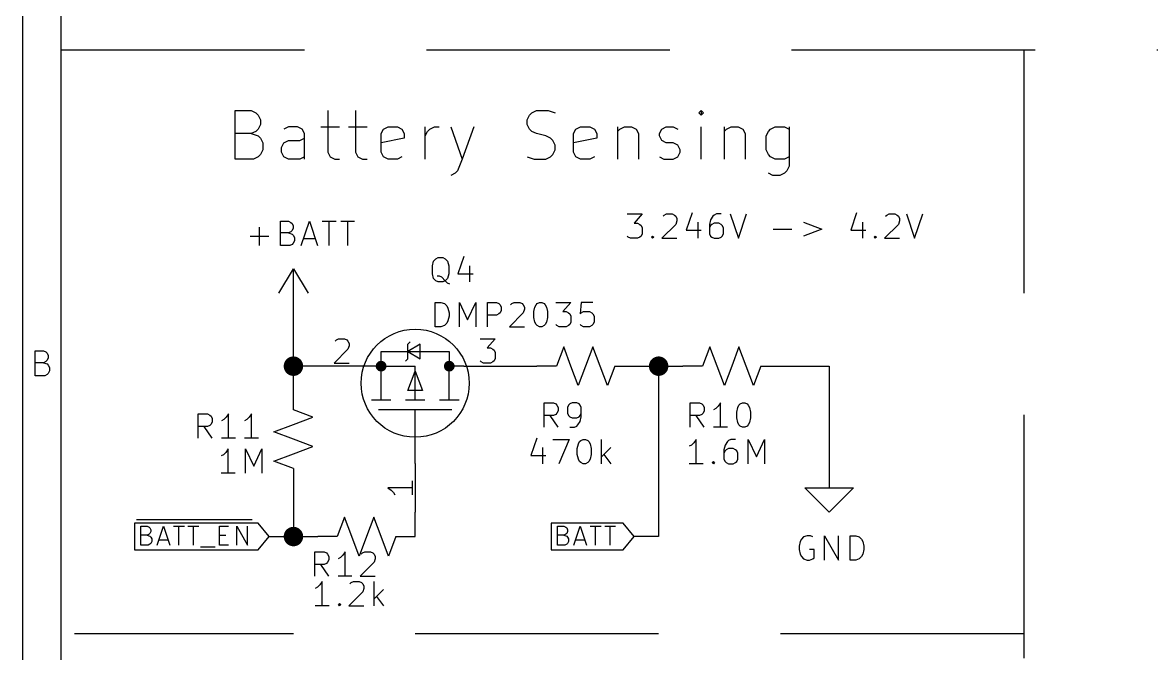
# Model space of a CAD drawing. Extents: x 0.4 to 16.1, y -11.3 to -0.4.
# Drawn here: x 0.394 to 2.712, y -3.94 to -2.644 of the extents above; entities that cross this region are included whole.
import ezdxf

# ---------------------------------------------------------------- set-up
doc = ezdxf.new("R2010")
doc.units = 0
doc.header["$MEASUREMENT"] = 0
doc.linetypes.add('DASHED', pattern=[0.75, 0.5, -0.25])
for name, color, linetype in [('BLUE3', 171, 'CONTINUOUS'), ('CYAN2', 4, 'CONTINUOUS'), ('GREEN2', 3, 'CONTINUOUS'), ('RED2', 1, 'CONTINUOUS')]:
    doc.layers.add(name, color=color, linetype=linetype)

msp = doc.modelspace()

# ---------------------------------------------------------------- linework, layer by layer
at = {"layer": 'BLUE3', "linetype": 'DASHED'}
for p, q in [((0.473, -2.7), (7, -2.7)), ((2.45, -2.7), (2.45, -6)), ((2.45, -3.9), (0.5, -3.9))]:
    msp.add_line(p, q, dxfattribs=at)
at = {"layer": 'BLUE3', "linetype": 'CONTINUOUS'}
for p, q in [((0.830059, -2.92474), (0.830059, -2.82474)), ((0.830059, -2.82474), (0.86339, -2.82474)), ((0.86339, -2.82474), (0.872913, -2.8295)), ((1.02054, -2.82474), (1.02054, -2.91045)), ((1.07768, -2.82474), (1.07768, -2.91045)), ((1.43958, -2.8295), (1.44911, -2.82474)), ((1.44911, -2.82474), (1.47291, -2.82474)), ((1.47291, -2.82474), (1.4872, -2.8295)), ((1.7872, -2.82474), (1.78244, -2.8295)), ((1.79196, -2.8295), (1.7872, -2.82474)), ((1.7872, -2.82474), (1.7872, -2.83426)), ((0.872913, -2.8295), (0.877677, -2.83426)), ((0.877677, -2.83426), (0.882437, -2.84378)), ((0.882437, -2.84378), (0.882437, -2.85331)), ((1.43006, -2.84378), (1.43482, -2.83426)), ((1.43006, -2.85331), (1.43006, -2.84378)), ((1.43482, -2.83426), (1.43958, -2.8295)), ((1.78244, -2.8295), (1.7872, -2.83426)), ((1.7872, -2.83426), (1.79196, -2.8295)), ((0.86339, -2.87235), (0.830059, -2.87235)), ((0.872913, -2.86759), (0.86339, -2.87235)), ((0.86339, -2.87235), (0.877677, -2.87712)), ((0.877677, -2.86283), (0.872913, -2.86759)), ((0.882437, -2.85331), (0.877677, -2.86283)), ((0.939583, -2.85807), (0.930059, -2.86283)), ((0.95863, -2.85807), (0.939583, -2.85807)), ((0.968154, -2.86283), (0.95863, -2.85807)), ((0.972913, -2.87235), (0.968154, -2.86283)), ((0.972913, -2.92474), (0.972913, -2.87235)), ((1.00625, -2.85807), (1.04434, -2.85807)), ((1.06339, -2.85807), (1.10148, -2.85807)), ((1.13006, -2.87235), (1.13482, -2.86283)), ((1.13006, -2.91045), (1.13006, -2.87235)), ((1.13482, -2.86283), (1.14434, -2.85807)), ((1.14434, -2.85807), (1.16339, -2.85807)), ((1.16339, -2.85807), (1.17291, -2.86283)), ((1.17291, -2.86283), (1.17768, -2.87235)), ((1.17768, -2.87235), (1.17768, -2.88188)), ((1.22054, -2.92474), (1.22054, -2.85807)), ((1.22054, -2.87712), (1.2253, -2.86759)), ((1.2253, -2.86759), (1.23006, -2.86283)), ((1.23006, -2.86283), (1.23958, -2.85807)), ((1.23958, -2.85807), (1.24911, -2.85807)), ((1.27291, -2.85807), (1.29672, -2.92474)), ((1.32054, -2.85807), (1.29672, -2.92474)), ((1.43482, -2.86283), (1.43006, -2.85331)), ((1.43958, -2.86759), (1.43482, -2.86283)), ((1.44911, -2.87235), (1.43958, -2.86759)), ((1.46815, -2.87712), (1.44911, -2.87235)), ((1.5253, -2.87235), (1.53006, -2.86283)), ((1.5253, -2.91045), (1.5253, -2.87235)), ((1.53006, -2.86283), (1.53958, -2.85807)), ((1.53958, -2.85807), (1.55863, -2.85807)), ((1.55863, -2.85807), (1.56815, -2.86283)), ((1.56815, -2.86283), (1.57291, -2.87235)), ((1.57291, -2.87235), (1.57291, -2.88188)), ((1.61577, -2.85807), (1.61577, -2.92474)), ((1.61577, -2.86759), (1.62054, -2.86283)), ((1.62054, -2.86283), (1.63006, -2.85807)), ((1.63006, -2.85807), (1.64434, -2.85807)), ((1.64434, -2.85807), (1.65387, -2.86283)), ((1.65387, -2.86283), (1.65863, -2.87235)), ((1.65863, -2.87235), (1.65863, -2.92474)), ((1.70148, -2.87235), (1.70625, -2.86283)), ((1.70148, -2.87712), (1.70148, -2.87235)), ((1.70625, -2.86283), (1.71577, -2.85807)), ((1.71577, -2.85807), (1.73006, -2.85807)), ((1.73006, -2.85807), (1.73958, -2.86283)), ((1.7872, -2.92474), (1.7872, -2.85807)), ((1.83482, -2.85807), (1.83482, -2.92474)), ((1.83482, -2.86759), (1.83958, -2.86283)), ((1.83958, -2.86283), (1.84911, -2.85807)), ((1.84911, -2.85807), (1.86339, -2.85807)), ((1.86339, -2.85807), (1.87291, -2.86283)), ((1.87291, -2.86283), (1.87768, -2.87235)), ((1.87768, -2.87235), (1.87768, -2.92474)), ((1.92054, -2.87712), (1.9253, -2.86759)), ((1.9253, -2.86759), (1.93006, -2.86283)), ((1.93006, -2.86283), (1.93958, -2.85807)), ((1.93958, -2.85807), (1.95863, -2.85807)), ((1.95863, -2.85807), (1.96815, -2.86283)), ((1.96815, -2.85807), (1.96815, -2.93902)), ((0.877677, -2.87712), (0.882437, -2.88188)), ((0.882437, -2.88188), (0.887201, -2.8914)), ((0.887201, -2.8914), (0.887201, -2.90569)), ((0.925295, -2.90093), (0.930059, -2.8914)), ((0.930059, -2.8914), (0.939583, -2.88664)), ((0.939583, -2.88664), (0.96339, -2.88664)), ((0.96339, -2.88664), (0.972913, -2.88188)), ((1.17768, -2.88188), (1.13006, -2.8914)), ((1.47768, -2.88188), (1.46815, -2.87712)), ((1.48244, -2.88664), (1.47768, -2.88188)), ((1.4872, -2.89617), (1.48244, -2.88664)), ((1.4872, -2.90569), (1.4872, -2.89617)), ((1.57291, -2.88188), (1.5253, -2.8914)), ((1.70625, -2.88664), (1.70148, -2.87712)), ((1.71577, -2.8914), (1.70625, -2.88664)), ((1.73006, -2.8914), (1.71577, -2.8914)), ((1.73958, -2.89617), (1.73006, -2.8914)), ((1.74434, -2.90569), (1.73958, -2.89617)), ((1.92054, -2.90569), (1.92054, -2.87712)), ((0.877677, -2.91997), (0.868154, -2.92474)), ((0.882437, -2.91521), (0.877677, -2.91997)), ((0.887201, -2.90569), (0.882437, -2.91521)), ((0.925295, -2.91045), (0.925295, -2.90093)), ((0.930059, -2.91997), (0.925295, -2.91045)), ((0.939583, -2.92474), (0.930059, -2.91997)), ((0.972913, -2.91997), (0.96339, -2.92474)), ((1.02054, -2.91045), (1.0253, -2.91997)), ((1.0253, -2.91997), (1.03482, -2.92474)), ((1.07768, -2.91045), (1.08244, -2.91997)), ((1.08244, -2.91997), (1.09196, -2.92474)), ((1.13482, -2.91997), (1.13006, -2.91045)), ((1.14434, -2.92474), (1.13482, -2.91997)), ((1.17291, -2.91997), (1.16339, -2.92474)), ((1.43006, -2.91997), (1.44434, -2.92474)), ((1.46815, -2.92474), (1.47768, -2.91997)), ((1.47768, -2.91997), (1.48244, -2.91521)), ((1.48244, -2.91521), (1.4872, -2.90569)), ((1.53006, -2.91997), (1.5253, -2.91045)), ((1.53958, -2.92474), (1.53006, -2.91997)), ((1.56815, -2.91997), (1.55863, -2.92474)), ((1.70148, -2.91997), (1.71101, -2.92474)), ((1.73006, -2.92474), (1.73958, -2.91997)), ((1.73958, -2.91997), (1.74434, -2.91045)), ((1.74434, -2.91045), (1.74434, -2.90569)), ((1.9253, -2.91521), (1.92054, -2.90569)), ((1.93006, -2.91997), (1.9253, -2.91521)), ((1.93958, -2.92474), (1.93006, -2.91997)), ((1.96815, -2.91997), (1.95863, -2.92474)), ((0.868154, -2.92474), (0.830059, -2.92474)), ((0.96339, -2.92474), (0.939583, -2.92474)), ((1.03482, -2.92474), (1.04434, -2.92474)), ((1.09196, -2.92474), (1.10148, -2.92474)), ((1.16339, -2.92474), (1.14434, -2.92474)), ((1.29672, -2.92474), (1.2872, -2.94855)), ((1.44434, -2.92474), (1.46815, -2.92474)), ((1.55863, -2.92474), (1.53958, -2.92474)), ((1.71101, -2.92474), (1.73006, -2.92474)), ((1.95863, -2.92474), (1.93958, -2.92474)), ((1.96815, -2.93902), (1.96339, -2.94855)), ((1.28244, -2.95331), (1.27291, -2.95807)), ((1.2872, -2.94855), (1.28244, -2.95331)), ((1.93482, -2.95807), (1.9253, -2.95331)), ((1.94911, -2.95807), (1.93482, -2.95807)), ((1.95863, -2.95331), (1.94911, -2.95807)), ((1.96339, -2.94855), (1.95863, -2.95331)), ((1.7686, -3.03498), (1.7567, -3.0707)), ((2.1067, -3.03498), (2.09479, -3.0707)), ((1.63527, -3.03737), (1.66622, -3.03737)), ((1.66622, -3.03737), (1.64955, -3.05641)), ((1.64955, -3.05641), (1.6567, -3.05641)), ((1.6567, -3.05641), (1.66146, -3.0588)), ((1.66146, -3.0588), (1.66384, -3.06117)), ((1.73527, -3.0588), (1.7067, -3.08737)), ((1.70907, -3.04213), (1.71146, -3.03975)), ((1.71146, -3.03975), (1.71622, -3.03737)), ((1.71622, -3.03737), (1.72813, -3.03737)), ((1.72813, -3.03737), (1.73289, -3.03975)), ((1.73289, -3.03975), (1.73527, -3.04213)), ((1.73527, -3.04213), (1.73765, -3.04689)), ((1.73765, -3.05165), (1.73527, -3.0588)), ((1.73765, -3.04689), (1.73765, -3.05165)), ((1.7805, -3.05403), (1.7805, -3.08737)), ((1.8067, -3.04927), (1.80431, -3.0588)), ((1.80431, -3.0588), (1.80431, -3.07784)), ((1.81146, -3.04213), (1.8067, -3.04927)), ((1.80907, -3.0588), (1.8067, -3.06117)), ((1.81384, -3.05641), (1.80907, -3.0588)), ((1.81384, -3.03975), (1.81146, -3.04213)), ((1.8186, -3.03737), (1.81384, -3.03975)), ((1.82336, -3.05641), (1.81384, -3.05641)), ((1.82813, -3.03737), (1.8186, -3.03737)), ((1.82813, -3.0588), (1.82336, -3.05641)), ((1.8305, -3.06117), (1.82813, -3.0588)), ((1.84717, -3.03737), (1.86384, -3.08737)), ((1.86384, -3.08737), (1.8805, -3.03737)), ((1.99717, -3.05403), (2.03527, -3.06832)), ((2.1186, -3.05403), (2.1186, -3.08737)), ((2.19241, -3.0588), (2.16384, -3.08737)), ((2.16622, -3.04213), (2.1686, -3.03975)), ((2.1686, -3.03975), (2.17336, -3.03737)), ((2.17336, -3.03737), (2.18527, -3.03737)), ((2.18527, -3.03737), (2.19003, -3.03975)), ((2.19003, -3.03975), (2.19241, -3.04213)), ((2.19241, -3.04213), (2.19479, -3.04689)), ((2.19479, -3.05165), (2.19241, -3.0588)), ((2.19479, -3.04689), (2.19479, -3.05165)), ((2.20907, -3.03737), (2.22574, -3.08737)), ((2.22574, -3.08737), (2.24241, -3.03737)), ((1.63765, -3.08498), (1.63527, -3.0826)), ((1.66384, -3.0826), (1.66146, -3.08498)), ((1.66384, -3.06117), (1.66622, -3.06594)), ((1.66622, -3.07784), (1.66384, -3.0826)), ((1.66622, -3.06594), (1.66622, -3.07784)), ((1.68527, -3.08498), (1.68765, -3.0826)), ((1.68765, -3.0826), (1.69003, -3.08498)), ((1.68765, -3.0826), (1.68765, -3.08737)), ((1.7567, -3.0707), (1.78765, -3.0707)), ((1.8067, -3.06117), (1.80431, -3.06594)), ((1.80431, -3.07784), (1.8067, -3.0826)), ((1.8067, -3.0826), (1.80907, -3.08498)), ((1.82813, -3.08498), (1.8305, -3.0826)), ((1.83289, -3.06594), (1.8305, -3.06117)), ((1.8305, -3.0826), (1.83289, -3.07784)), ((1.83289, -3.07784), (1.83289, -3.06594)), ((1.93527, -3.06832), (1.97336, -3.06832)), ((2.03527, -3.06832), (1.99717, -3.0826)), ((2.09479, -3.0707), (2.12574, -3.0707)), ((2.14241, -3.08498), (2.14479, -3.0826)), ((2.14479, -3.0826), (2.14717, -3.08498)), ((2.14479, -3.0826), (2.14479, -3.08737)), ((1.64241, -3.08737), (1.63765, -3.08498)), ((1.6567, -3.08737), (1.64241, -3.08737)), ((1.66146, -3.08498), (1.6567, -3.08737)), ((1.68765, -3.08737), (1.68527, -3.08498)), ((1.69003, -3.08498), (1.68765, -3.08737)), ((1.7067, -3.08737), (1.73765, -3.08737)), ((1.80907, -3.08498), (1.81384, -3.08737)), ((1.81384, -3.08737), (1.82336, -3.08737)), ((1.82336, -3.08737), (1.82813, -3.08498)), ((2.14479, -3.08737), (2.14241, -3.08498)), ((2.14717, -3.08498), (2.14479, -3.08737)), ((2.16384, -3.08737), (2.19479, -3.08737))]:
    msp.add_line(p, q, dxfattribs=at)
at = {"layer": 'CYAN2', "linetype": 'CONTINUOUS'}
for p, q in [((0.923331, -3.1023), (0.923331, -3.0523)), ((0.923331, -3.0523), (0.94, -3.0523)), ((0.94, -3.0523), (0.94476, -3.05469)), ((0.94476, -3.05469), (0.947142, -3.05706)), ((0.947142, -3.05706), (0.949524, -3.06183)), ((0.966189, -3.1023), (0.982854, -3.0523)), ((0.982854, -3.0523), (0.999524, -3.1023)), ((1.00905, -3.0523), (1.03762, -3.0523)), ((1.02333, -3.1023), (1.02333, -3.0523)), ((1.04714, -3.0523), (1.07571, -3.0523)), ((1.06143, -3.1023), (1.06143, -3.0523)), ((0.861425, -3.08326), (0.899524, -3.08326)), ((0.880472, -3.1023), (0.880472, -3.06421)), ((0.94, -3.07611), (0.923331, -3.07611)), ((0.94476, -3.07373), (0.94, -3.07611)), ((0.94, -3.07611), (0.947142, -3.07849)), ((0.947142, -3.07135), (0.94476, -3.07373)), ((0.949524, -3.06659), (0.947142, -3.07135)), ((0.947142, -3.07849), (0.949524, -3.08087)), ((0.949524, -3.06183), (0.949524, -3.06659)), ((0.949524, -3.08087), (0.951902, -3.08563)), ((0.942378, -3.1023), (0.923331, -3.1023)), ((0.947142, -3.09992), (0.942378, -3.1023)), ((0.949524, -3.09754), (0.947142, -3.09992)), ((0.951902, -3.09278), (0.949524, -3.09754)), ((0.951902, -3.08563), (0.951902, -3.09278)), ((0.970949, -3.08802), (0.99476, -3.08802)), ((1.2379, -3.13407), (1.24267, -3.12931)), ((1.24267, -3.12931), (1.24743, -3.12693)), ((1.24743, -3.12693), (1.25695, -3.12693)), ((1.25695, -3.12693), (1.26171, -3.12931)), ((1.26171, -3.12931), (1.26647, -3.13407)), ((1.29981, -3.12455), (1.2879, -3.16026)), ((1.23552, -3.14359), (1.2379, -3.13407)), ((1.23552, -3.16026), (1.23552, -3.14359)), ((1.26647, -3.13407), (1.26885, -3.14359)), ((1.26885, -3.14359), (1.26885, -3.16026)), ((1.31171, -3.14359), (1.31171, -3.17693)), ((1.2379, -3.16978), (1.23552, -3.16026)), ((1.24267, -3.17455), (1.2379, -3.16978)), ((1.24743, -3.17693), (1.24267, -3.17455)), ((1.24981, -3.16502), (1.24505, -3.16502)), ((1.25457, -3.16741), (1.24981, -3.16502)), ((1.26171, -3.17455), (1.25457, -3.16741)), ((1.26171, -3.17455), (1.25695, -3.17693)), ((1.26647, -3.16978), (1.26171, -3.17455)), ((1.26647, -3.17931), (1.26171, -3.17455)), ((1.26885, -3.16026), (1.26647, -3.16978)), ((1.2879, -3.16026), (1.31885, -3.16026)), ((1.25695, -3.17693), (1.24743, -3.17693)), ((1.27124, -3.18169), (1.26647, -3.17931)), ((1.24109, -3.26893), (1.24109, -3.21893)), ((1.24109, -3.21893), (1.253, -3.21893)), ((1.253, -3.21893), (1.26014, -3.22131)), ((1.26014, -3.22131), (1.2649, -3.22607)), ((1.29109, -3.26893), (1.29109, -3.21893)), ((1.29109, -3.21893), (1.30776, -3.25464)), ((1.30776, -3.25464), (1.32443, -3.21893)), ((1.32443, -3.21893), (1.32443, -3.26893)), ((1.34824, -3.26893), (1.34824, -3.21893)), ((1.34824, -3.21893), (1.36728, -3.21893)), ((1.36728, -3.21893), (1.37205, -3.22131)), ((1.37205, -3.22131), (1.37443, -3.22369)), ((1.39585, -3.22369), (1.39824, -3.22131)), ((1.39824, -3.22131), (1.403, -3.21893)), ((1.403, -3.21893), (1.4149, -3.21893)), ((1.4149, -3.21893), (1.41967, -3.22131)), ((1.41967, -3.22131), (1.42205, -3.22369)), ((1.44824, -3.22369), (1.45062, -3.22131)), ((1.45062, -3.22131), (1.45538, -3.21893)), ((1.45538, -3.21893), (1.46014, -3.21893)), ((1.46014, -3.21893), (1.4649, -3.22131)), ((1.4649, -3.22131), (1.46728, -3.22369)), ((1.48871, -3.21893), (1.51967, -3.21893)), ((1.51967, -3.21893), (1.503, -3.23798)), ((1.54109, -3.21893), (1.53871, -3.24274)), ((1.5649, -3.21893), (1.54109, -3.21893)), ((1.2649, -3.22607), (1.26728, -3.23083)), ((1.26728, -3.23083), (1.26967, -3.24036)), ((1.26967, -3.24036), (1.26967, -3.2475)), ((1.36728, -3.24512), (1.34824, -3.24512)), ((1.37205, -3.24274), (1.36728, -3.24512)), ((1.37443, -3.24036), (1.37205, -3.24274)), ((1.37443, -3.22369), (1.37681, -3.22845)), ((1.37681, -3.23559), (1.37443, -3.24036)), ((1.37681, -3.22845), (1.37681, -3.23559)), ((1.42205, -3.24036), (1.39347, -3.26893)), ((1.42205, -3.22369), (1.42443, -3.22845)), ((1.42443, -3.23321), (1.42205, -3.24036)), ((1.42443, -3.22845), (1.42443, -3.23321)), ((1.44347, -3.23798), (1.44585, -3.22845)), ((1.44347, -3.24988), (1.44347, -3.23798)), ((1.44585, -3.22845), (1.44824, -3.22369)), ((1.46728, -3.22369), (1.46967, -3.22845)), ((1.46967, -3.22845), (1.47205, -3.23798)), ((1.47205, -3.23798), (1.47205, -3.24988)), ((1.503, -3.23798), (1.51014, -3.23798)), ((1.51014, -3.23798), (1.5149, -3.24036)), ((1.5149, -3.24036), (1.51728, -3.24274)), ((1.51728, -3.24274), (1.51967, -3.2475)), ((1.53871, -3.24274), (1.54109, -3.24036)), ((1.54109, -3.24036), (1.54585, -3.23798)), ((1.54585, -3.23798), (1.55776, -3.23798)), ((1.55776, -3.23798), (1.56252, -3.24036)), ((1.56252, -3.24036), (1.5649, -3.24274)), ((1.5649, -3.24274), (1.56728, -3.2475)), ((1.26014, -3.26655), (1.253, -3.26893)), ((1.2649, -3.26178), (1.26014, -3.26655)), ((1.26728, -3.25702), (1.2649, -3.26178)), ((1.26967, -3.2475), (1.26728, -3.25702)), ((1.44585, -3.25941), (1.44347, -3.24988)), ((1.44824, -3.26417), (1.44585, -3.25941)), ((1.45062, -3.26655), (1.44824, -3.26417)), ((1.45538, -3.26893), (1.45062, -3.26655)), ((1.4649, -3.26655), (1.46014, -3.26893)), ((1.46728, -3.26417), (1.4649, -3.26655)), ((1.46967, -3.25941), (1.46728, -3.26417)), ((1.47205, -3.24988), (1.46967, -3.25941)), ((1.49109, -3.26655), (1.48871, -3.26417)), ((1.49585, -3.26893), (1.49109, -3.26655)), ((1.5149, -3.26655), (1.51014, -3.26893)), ((1.51728, -3.26417), (1.5149, -3.26655)), ((1.51967, -3.25941), (1.51728, -3.26417)), ((1.51967, -3.2475), (1.51967, -3.25941)), ((1.54109, -3.26655), (1.53871, -3.26417)), ((1.54585, -3.26893), (1.54109, -3.26655)), ((1.56252, -3.26655), (1.55776, -3.26893)), ((1.5649, -3.26417), (1.56252, -3.26655)), ((1.56728, -3.25941), (1.5649, -3.26417)), ((1.56728, -3.2475), (1.56728, -3.25941)), ((1.253, -3.26893), (1.24109, -3.26893)), ((1.39347, -3.26893), (1.42443, -3.26893)), ((1.46014, -3.26893), (1.45538, -3.26893)), ((1.51014, -3.26893), (1.49585, -3.26893)), ((1.55776, -3.26893), (1.54585, -3.26893)), ((1.46503, -3.4753), (1.46503, -3.4253)), ((1.46503, -3.4253), (1.48407, -3.4253)), ((1.48407, -3.4253), (1.48883, -3.42769)), ((1.48883, -3.42769), (1.49122, -3.43006)), ((1.49122, -3.43006), (1.4936, -3.43483)), ((1.51503, -3.43006), (1.51265, -3.43483)), ((1.51741, -3.42769), (1.51503, -3.43006)), ((1.52217, -3.4253), (1.51741, -3.42769)), ((1.53169, -3.4253), (1.52217, -3.4253)), ((1.53646, -3.42769), (1.53169, -3.4253)), ((1.53883, -3.43006), (1.53646, -3.42769)), ((1.54122, -3.43483), (1.53883, -3.43006)), ((1.76503, -3.4753), (1.76503, -3.4253)), ((1.76503, -3.4253), (1.78407, -3.4253)), ((1.78407, -3.4253), (1.78884, -3.42769)), ((1.78884, -3.42769), (1.79122, -3.43006)), ((1.79122, -3.43006), (1.7936, -3.43483)), ((1.82693, -3.4253), (1.82217, -3.43244)), ((1.82693, -3.4753), (1.82693, -3.4253)), ((1.86265, -3.43483), (1.86503, -3.43006)), ((1.86503, -3.43006), (1.86741, -3.42769)), ((1.86741, -3.42769), (1.87217, -3.4253)), ((1.87217, -3.4253), (1.87693, -3.4253)), ((1.87693, -3.4253), (1.88169, -3.42769)), ((1.88169, -3.42769), (1.88407, -3.43006)), ((1.88407, -3.43006), (1.88646, -3.43483)), ((0.754539, -3.49793), (0.754539, -3.44793)), ((0.754539, -3.44793), (0.773587, -3.44793)), ((0.773587, -3.44793), (0.77835, -3.45031)), ((0.77835, -3.45031), (0.780728, -3.45269)), ((0.780728, -3.45269), (0.78311, -3.45745)), ((0.816445, -3.44793), (0.811681, -3.45507)), ((0.816445, -3.49793), (0.816445, -3.44793)), ((0.864063, -3.44793), (0.859303, -3.45507)), ((0.864063, -3.49793), (0.864063, -3.44793)), ((1.48407, -3.45149), (1.46503, -3.45149)), ((1.4936, -3.4753), (1.47693, -3.45149)), ((1.48883, -3.44911), (1.48407, -3.45149)), ((1.49122, -3.44673), (1.48883, -3.44911)), ((1.4936, -3.44197), (1.49122, -3.44673)), ((1.4936, -3.43483), (1.4936, -3.44197)), ((1.51265, -3.43483), (1.51265, -3.44673)), ((1.51265, -3.44673), (1.51503, -3.45149)), ((1.51503, -3.45149), (1.51741, -3.45387)), ((1.51741, -3.45387), (1.52217, -3.45626)), ((1.53169, -3.45626), (1.53646, -3.45387)), ((1.53646, -3.45387), (1.53883, -3.45149)), ((1.53883, -3.45149), (1.54122, -3.44673)), ((1.53883, -3.4634), (1.54122, -3.45387)), ((1.54122, -3.45387), (1.54122, -3.43483)), ((1.78407, -3.45149), (1.76503, -3.45149)), ((1.7936, -3.4753), (1.77693, -3.45149)), ((1.78884, -3.44911), (1.78407, -3.45149)), ((1.79122, -3.44673), (1.78884, -3.44911)), ((1.7936, -3.44197), (1.79122, -3.44673)), ((1.7936, -3.43483), (1.7936, -3.44197)), ((1.81741, -3.43721), (1.81265, -3.43959)), ((1.82217, -3.43244), (1.81741, -3.43721)), ((1.86027, -3.44435), (1.86265, -3.43483)), ((1.86027, -3.45626), (1.86027, -3.44435)), ((1.88646, -3.43483), (1.88884, -3.44435)), ((1.88884, -3.44435), (1.88884, -3.45626)), ((0.773587, -3.47412), (0.754539, -3.47412)), ((0.78311, -3.49793), (0.766445, -3.47412)), ((0.77835, -3.47174), (0.773587, -3.47412)), ((0.780728, -3.46936), (0.77835, -3.47174)), ((0.78311, -3.46459), (0.780728, -3.46936)), ((0.78311, -3.45745), (0.78311, -3.46459)), ((0.806921, -3.45983), (0.802157, -3.46221)), ((0.811681, -3.45507), (0.806921, -3.45983)), ((0.854539, -3.45983), (0.84978, -3.46221)), ((0.859303, -3.45507), (0.854539, -3.45983)), ((1.51741, -3.4753), (1.52693, -3.4753)), ((1.52217, -3.45626), (1.53169, -3.45626)), ((1.52693, -3.4753), (1.53169, -3.47292)), ((1.53169, -3.47292), (1.53407, -3.47054)), ((1.53407, -3.47054), (1.53883, -3.4634)), ((1.84122, -3.4753), (1.81265, -3.4753)), ((1.86265, -3.46578), (1.86027, -3.45626)), ((1.86503, -3.47054), (1.86265, -3.46578)), ((1.86741, -3.47292), (1.86503, -3.47054)), ((1.87217, -3.4753), (1.86741, -3.47292)), ((1.87693, -3.4753), (1.87217, -3.4753)), ((1.88169, -3.47292), (1.87693, -3.4753)), ((1.88407, -3.47054), (1.88169, -3.47292)), ((1.88646, -3.46578), (1.88407, -3.47054)), ((1.88884, -3.45626), (1.88646, -3.46578)), ((0.830728, -3.49793), (0.802157, -3.49793)), ((0.87835, -3.49793), (0.84978, -3.49793)), ((1.44955, -3.49792), (1.43765, -3.53363)), ((1.48289, -3.5003), (1.51622, -3.5003)), ((1.51622, -3.5003), (1.49479, -3.5503)), ((1.54003, -3.50269), (1.54479, -3.5003)), ((1.54479, -3.5003), (1.54955, -3.5003)), ((1.54955, -3.5003), (1.55431, -3.50269)), ((1.58289, -3.5503), (1.58289, -3.5003)), ((1.77693, -3.5003), (1.77217, -3.50744)), ((1.77693, -3.5503), (1.77693, -3.5003)), ((1.84836, -3.5003), (1.8436, -3.50269)), ((1.85789, -3.5003), (1.84836, -3.5003)), ((1.88407, -3.5503), (1.88407, -3.5003)), ((1.88407, -3.5003), (1.90074, -3.53602)), ((1.90074, -3.53602), (1.91741, -3.5003)), ((1.91741, -3.5003), (1.91741, -3.5503)), ((0.815917, -3.51993), (0.811157, -3.52707)), ((0.815917, -3.56993), (0.815917, -3.51993)), ((0.851634, -3.56993), (0.851634, -3.51993)), ((0.851634, -3.51993), (0.868299, -3.55564)), ((0.868299, -3.55564), (0.884965, -3.51993)), ((0.884965, -3.51993), (0.884965, -3.56993)), ((1.46146, -3.51697), (1.46146, -3.5503)), ((1.53289, -3.51935), (1.53526, -3.50983)), ((1.53289, -3.53126), (1.53289, -3.51935)), ((1.53526, -3.50983), (1.53765, -3.50506)), ((1.53765, -3.50506), (1.54003, -3.50269)), ((1.55431, -3.50269), (1.55669, -3.50506)), ((1.55669, -3.50506), (1.55907, -3.50983)), ((1.55907, -3.50983), (1.56146, -3.51935)), ((1.56146, -3.51935), (1.56146, -3.53126)), ((1.60193, -3.51697), (1.58289, -3.53602)), ((1.76741, -3.51221), (1.76265, -3.51459)), ((1.77217, -3.50744), (1.76741, -3.51221)), ((1.83646, -3.51221), (1.83407, -3.52173)), ((1.83407, -3.52173), (1.83407, -3.54078)), ((1.84122, -3.50506), (1.83646, -3.51221)), ((1.83884, -3.52173), (1.83646, -3.52411)), ((1.8436, -3.51935), (1.83884, -3.52173)), ((1.8436, -3.50269), (1.84122, -3.50506)), ((1.85312, -3.51935), (1.8436, -3.51935)), ((1.85789, -3.52173), (1.85312, -3.51935)), ((1.86027, -3.52411), (1.85789, -3.52173)), ((0.806394, -3.53183), (0.801634, -3.53421)), ((0.811157, -3.52707), (0.806394, -3.53183)), ((1.43765, -3.53363), (1.4686, -3.53363)), ((1.53526, -3.54078), (1.53289, -3.53126)), ((1.53765, -3.54554), (1.53526, -3.54078)), ((1.54003, -3.54792), (1.53765, -3.54554)), ((1.55669, -3.54554), (1.55431, -3.54792)), ((1.55907, -3.54078), (1.55669, -3.54554)), ((1.56146, -3.53126), (1.55907, -3.54078)), ((1.58765, -3.53126), (1.60193, -3.5503)), ((1.81027, -3.54792), (1.81265, -3.54554)), ((1.81265, -3.54554), (1.81503, -3.54792)), ((1.81265, -3.54554), (1.81265, -3.5503)), ((1.83646, -3.52411), (1.83407, -3.52887)), ((1.83407, -3.54078), (1.83646, -3.54554)), ((1.83646, -3.54554), (1.83884, -3.54792)), ((1.85789, -3.54792), (1.86027, -3.54554)), ((1.86265, -3.52887), (1.86027, -3.52411)), ((1.86027, -3.54554), (1.86265, -3.54078)), ((1.86265, -3.54078), (1.86265, -3.52887)), ((0.830205, -3.56993), (0.801634, -3.56993)), ((1.54479, -3.5503), (1.54003, -3.54792)), ((1.54955, -3.5503), (1.54479, -3.5503)), ((1.55431, -3.54792), (1.54955, -3.5503)), ((1.79122, -3.5503), (1.76265, -3.5503)), ((1.81265, -3.5503), (1.81027, -3.54792)), ((1.81503, -3.54792), (1.81265, -3.5503)), ((1.83884, -3.54792), (1.8436, -3.5503)), ((1.8436, -3.5503), (1.85312, -3.5503)), ((1.85312, -3.5503), (1.85789, -3.54792)), ((1.99309, -3.70544), (1.99071, -3.71021)), ((1.99785, -3.70069), (1.99309, -3.70544)), ((2.005, -3.6983), (1.99785, -3.70069)), ((2.01214, -3.6983), (2.005, -3.6983)), ((2.0169, -3.70069), (2.01214, -3.6983)), ((2.04071, -3.7483), (2.04071, -3.6983)), ((2.04071, -3.6983), (2.06928, -3.7483)), ((2.06928, -3.7483), (2.06928, -3.6983)), ((2.09309, -3.7483), (2.09309, -3.6983)), ((2.09309, -3.6983), (2.105, -3.6983)), ((2.105, -3.6983), (2.11214, -3.70069)), ((2.11214, -3.70069), (2.1169, -3.70544)), ((2.1169, -3.70544), (2.11928, -3.71021)), ((0.994028, -3.7813), (0.994028, -3.7313)), ((0.994028, -3.7313), (1.01307, -3.7313)), ((1.01307, -3.7313), (1.01784, -3.73369)), ((1.05593, -3.7313), (1.05117, -3.73844)), ((1.05593, -3.7813), (1.05593, -3.7313)), ((1.09165, -3.73369), (1.09641, -3.7313)), ((1.09641, -3.7313), (1.10831, -3.7313)), ((1.10831, -3.7313), (1.11307, -3.73369)), ((1.99071, -3.71021), (1.98833, -3.71973)), ((1.98833, -3.71973), (1.98833, -3.72687)), ((1.98833, -3.72687), (1.99071, -3.7364)), ((2.01928, -3.72687), (2.00976, -3.72687)), ((2.01928, -3.74354), (2.01928, -3.72687)), ((2.11928, -3.71021), (2.12167, -3.71973)), ((2.12167, -3.72687), (2.11928, -3.7364)), ((2.12167, -3.71973), (2.12167, -3.72687)), ((1.01784, -3.75511), (1.01307, -3.75749)), ((1.01784, -3.73369), (1.02022, -3.73606)), ((1.02022, -3.75273), (1.01784, -3.75511)), ((1.02022, -3.73606), (1.0226, -3.74083)), ((1.0226, -3.74797), (1.02022, -3.75273)), ((1.0226, -3.74083), (1.0226, -3.74797)), ((1.04641, -3.74321), (1.04165, -3.74559)), ((1.05117, -3.73844), (1.04641, -3.74321)), ((1.11546, -3.75273), (1.08689, -3.7813)), ((1.08927, -3.73606), (1.09165, -3.73369)), ((1.11307, -3.73369), (1.11546, -3.73606)), ((1.11546, -3.73606), (1.11784, -3.74083)), ((1.11784, -3.74559), (1.11546, -3.75273)), ((1.11784, -3.74083), (1.11784, -3.74559)), ((1.99071, -3.7364), (1.99309, -3.74116)), ((1.99309, -3.74116), (1.99785, -3.74592)), ((1.99785, -3.74592), (2.005, -3.7483)), ((2.005, -3.7483), (2.00976, -3.7483)), ((2.00976, -3.7483), (2.0169, -3.74592)), ((2.0169, -3.74592), (2.01928, -3.74354)), ((2.105, -3.7483), (2.09309, -3.7483)), ((2.11214, -3.74592), (2.105, -3.7483)), ((2.1169, -3.74116), (2.11214, -3.74592)), ((2.11928, -3.7364), (2.1169, -3.74116)), ((1.01307, -3.75749), (0.994028, -3.75749)), ((1.0226, -3.7813), (1.00593, -3.75749)), ((1.00417, -3.79944), (0.999409, -3.80421)), ((1.00893, -3.7923), (1.00417, -3.79944)), ((1.00893, -3.8423), (1.00893, -3.7923)), ((1.07022, -3.7813), (1.04165, -3.7813)), ((1.06607, -3.79706), (1.06846, -3.79469)), ((1.06846, -3.79469), (1.07322, -3.7923)), ((1.07322, -3.7923), (1.08512, -3.7923)), ((1.08512, -3.7923), (1.08989, -3.79469)), ((1.08689, -3.7813), (1.11784, -3.7813)), ((1.08989, -3.79469), (1.09226, -3.79706)), ((1.09226, -3.79706), (1.09465, -3.80183)), ((1.09465, -3.80183), (1.09465, -3.80659)), ((1.11607, -3.8423), (1.11607, -3.7923)), ((0.999409, -3.80421), (0.994646, -3.80659)), ((1.09226, -3.81373), (1.06369, -3.8423)), ((1.09465, -3.80659), (1.09226, -3.81373)), ((1.13512, -3.80897), (1.11607, -3.82802)), ((1.12083, -3.82326), (1.13512, -3.8423)), ((1.02322, -3.8423), (0.994646, -3.8423)), ((1.04226, -3.83992), (1.04465, -3.83754)), ((1.04465, -3.8423), (1.04226, -3.83992)), ((1.04465, -3.83754), (1.04703, -3.83992)), ((1.04465, -3.83754), (1.04465, -3.8423)), ((1.04703, -3.83992), (1.04465, -3.8423)), ((1.06369, -3.8423), (1.09465, -3.8423))]:
    msp.add_line(p, q, dxfattribs=at)
at = {"layer": 'GREEN2', "linetype": 'CONTINUOUS'}
for p, q in [((0.95, -3.35), (0.95, -3.25)), ((1, -3.35), (0.95, -3.35)), ((0.95, -3.4), (0.95, -3.35)), ((1.4, -3.35), (1.45, -3.35)), ((1.65, -3.35), (1.7, -3.35)), ((1.7, -3.35), (1.7, -3.7)), ((1.7, -3.35), (1.75, -3.35)), ((1.95, -3.35), (2.05, -3.35)), ((2.05, -3.35), (2.05, -3.55)), ((0.95, -3.6), (0.95, -3.7)), ((1.2, -3.7), (1.2, -3.65)), ((0.9, -3.7), (0.95, -3.7)), ((0.95, -3.7), (1, -3.7)), ((1.7, -3.7), (1.65, -3.7))]:
    msp.add_line(p, q, dxfattribs=at)
at = {"layer": 'GREEN2', "const_width": 0.02}
for points in [[(0.94, -3.35, 1), (0.96, -3.35, 1)], [(1.69, -3.35, 1), (1.71, -3.35, 1)], [(0.94, -3.7, 1), (0.96, -3.7, 1)]]:
    msp.add_lwpolyline(points, format="xyb", close=True, dxfattribs=at)
at = {"layer": 'RED2', "linetype": 'CONTINUOUS'}
for p, q in [((0.393701, -0.393701), (0.393701, -11.2993)), ((0.472441, -0.472441), (0.472441, -11.2206)), ((0.92, -3.2), (0.95, -3.15)), ((0.95, -3.25), (0.95, -3.15)), ((0.95, -3.15), (0.98, -3.2)), ((1.0619, -3.31504), (1.03333, -3.34361)), ((1.03571, -3.29837), (1.03809, -3.296)), ((1.03809, -3.296), (1.04285, -3.29361)), ((1.04285, -3.29361), (1.05476, -3.29361)), ((1.05476, -3.29361), (1.05952, -3.296)), ((1.05952, -3.296), (1.0619, -3.29837)), ((1.0619, -3.29837), (1.06428, -3.30314)), ((1.06428, -3.3079), (1.0619, -3.31504)), ((1.06428, -3.30314), (1.06428, -3.3079)), ((1.185, -3.305), (1.19, -3.3)), ((1.185, -3.335), (1.185, -3.305)), ((1.21, -3.305), (1.185, -3.32)), ((1.21, -3.335), (1.21, -3.305)), ((1.33333, -3.29361), (1.36428, -3.29361)), ((1.36428, -3.29361), (1.34762, -3.31266)), ((1.34762, -3.31266), (1.35476, -3.31266)), ((1.35476, -3.31266), (1.35952, -3.31504)), ((1.35952, -3.31504), (1.3619, -3.31742)), ((1.505, -3.31), (1.49, -3.35)), ((1.52, -3.35), (1.505, -3.31)), ((1.565, -3.31), (1.55, -3.35)), ((1.58, -3.35), (1.565, -3.31)), ((1.805, -3.31), (1.79, -3.35)), ((1.82, -3.35), (1.805, -3.31)), ((1.865, -3.31), (1.85, -3.35)), ((1.88, -3.35), (1.865, -3.31)), ((0.419665, -3.36961), (0.419665, -3.31843)), ((0.419665, -3.31843), (0.436724, -3.31843)), ((0.436724, -3.31843), (0.441598, -3.32087)), ((0.441598, -3.32087), (0.444035, -3.3233)), ((0.444035, -3.33793), (0.441598, -3.34036)), ((0.444035, -3.3233), (0.446472, -3.32818)), ((0.446472, -3.33305), (0.444035, -3.33793)), ((0.446472, -3.32818), (0.446472, -3.33305)), ((1.13, -3.35), (1.13, -3.32)), ((1.13, -3.32), (1.27, -3.32)), ((1.18, -3.34), (1.185, -3.335)), ((1.185, -3.32), (1.21, -3.335)), ((1.27, -3.32), (1.27, -3.35)), ((1.3619, -3.31742), (1.36428, -3.32219)), ((1.36428, -3.33409), (1.3619, -3.33885)), ((1.36428, -3.32219), (1.36428, -3.33409)), ((0.436724, -3.3428), (0.419665, -3.3428)), ((0.441598, -3.34036), (0.436724, -3.3428)), ((0.436724, -3.3428), (0.444035, -3.34524)), ((0.444035, -3.34524), (0.446472, -3.34767)), ((0.446472, -3.34767), (0.448909, -3.35255)), ((0.448909, -3.35986), (0.446472, -3.36473)), ((0.448909, -3.35255), (0.448909, -3.35986)), ((1.1, -3.35), (1, -3.35)), ((1.03333, -3.34361), (1.06428, -3.34361)), ((1.13, -3.35), (1.1, -3.35)), ((1.13, -3.42), (1.13, -3.35)), ((1.13, -3.35), (1.2, -3.35)), ((1.185, -3.4), (1.2, -3.36)), ((1.2, -3.42), (1.2, -3.35)), ((1.2, -3.36), (1.215, -3.4)), ((1.27, -3.42), (1.27, -3.35)), ((1.3, -3.35), (1.27, -3.35)), ((1.3, -3.35), (1.4, -3.35)), ((1.33571, -3.34123), (1.33333, -3.33885)), ((1.34047, -3.34361), (1.33571, -3.34123)), ((1.35476, -3.34361), (1.34047, -3.34361)), ((1.35952, -3.34123), (1.35476, -3.34361)), ((1.3619, -3.33885), (1.35952, -3.34123)), ((1.49, -3.35), (1.45, -3.35)), ((1.535, -3.39), (1.52, -3.35)), ((1.55, -3.35), (1.535, -3.39)), ((1.595, -3.39), (1.58, -3.35)), ((1.61, -3.35), (1.595, -3.39)), ((1.61, -3.35), (1.65, -3.35)), ((1.79, -3.35), (1.75, -3.35)), ((1.835, -3.39), (1.82, -3.35)), ((1.85, -3.35), (1.835, -3.39)), ((1.895, -3.39), (1.88, -3.35)), ((1.91, -3.35), (1.895, -3.39)), ((1.91, -3.35), (1.95, -3.35)), ((0.439161, -3.36961), (0.419665, -3.36961)), ((0.444035, -3.36717), (0.439161, -3.36961)), ((0.446472, -3.36473), (0.444035, -3.36717)), ((0.95, -3.44), (0.95, -3.4)), ((1.215, -3.4), (1.185, -3.4)), ((1.15, -3.42), (1.11, -3.42)), ((1.22, -3.42), (1.18, -3.42)), ((1.29, -3.42), (1.25, -3.42)), ((0.99, -3.455), (0.95, -3.44)), ((1.275, -3.44), (1.125, -3.44)), ((1.2, -3.55), (1.2, -3.44)), ((0.91, -3.485), (0.95, -3.47)), ((0.95, -3.47), (0.99, -3.455)), ((0.95, -3.5), (0.91, -3.485)), ((0.99, -3.515), (0.95, -3.5)), ((0.95, -3.53), (0.99, -3.515)), ((0.91, -3.545), (0.95, -3.53)), ((0.95, -3.56), (0.91, -3.545)), ((0.95, -3.56), (0.95, -3.6)), ((1.2, -3.55), (1.2, -3.65)), ((2.05, -3.55), (2.05, -3.6)), ((1.19361, -3.58571), (1.19361, -3.61428)), ((1.19361, -3.6), (1.14361, -3.6)), ((1.14361, -3.6), (1.15076, -3.60476)), ((1.15076, -3.60476), (1.15552, -3.60952)), ((1.15552, -3.60952), (1.1579, -3.61428)), ((2.05, -3.65), (2, -3.6)), ((2, -3.6), (2.05, -3.6)), ((2.05, -3.6), (2.1, -3.6)), ((2.1, -3.6), (2.05, -3.65)), ((1.055, -3.66), (1.04, -3.7)), ((1.07, -3.7), (1.055, -3.66)), ((1.115, -3.66), (1.1, -3.7)), ((1.13, -3.7), (1.115, -3.66)), ((0.877382, -3.6725), (0.623673, -3.6725)), ((0.623673, -3.6725), (0.623673, -3.7)), ((0.62748, -3.6649), (0.66648, -3.6649)), ((0.636768, -3.71764), (0.636768, -3.67864)), ((0.636768, -3.67864), (0.649768, -3.67864)), ((0.649768, -3.67864), (0.65348, -3.6805)), ((0.65348, -3.6805), (0.655339, -3.68235)), ((0.655339, -3.68235), (0.657197, -3.68607)), ((0.657197, -3.68607), (0.657197, -3.68978)), ((0.66648, -3.6649), (0.699909, -3.6649)), ((0.670197, -3.71764), (0.683197, -3.67864)), ((0.683197, -3.67864), (0.696197, -3.71764)), ((0.699909, -3.6649), (0.729622, -3.6649)), ((0.703622, -3.67864), (0.725909, -3.67864)), ((0.714768, -3.71764), (0.714768, -3.67864)), ((0.729622, -3.6649), (0.759339, -3.6649)), ((0.733339, -3.67864), (0.755622, -3.67864)), ((0.74448, -3.71764), (0.74448, -3.67864)), ((0.759339, -3.6649), (0.789051, -3.6649)), ((0.789051, -3.6649), (0.824339, -3.6649)), ((0.798339, -3.71764), (0.798339, -3.67864)), ((0.798339, -3.67864), (0.816909, -3.67864)), ((0.824339, -3.6649), (0.865197, -3.6649)), ((0.833622, -3.71764), (0.833622, -3.67864)), ((0.833622, -3.67864), (0.855909, -3.71764)), ((0.855909, -3.71764), (0.855909, -3.67864)), ((0.9, -3.7), (0.877382, -3.6725)), ((1.62738, -3.6725), (1.47953, -3.6725)), ((1.47953, -3.6725), (1.47953, -3.7)), ((1.49262, -3.71764), (1.49262, -3.67864)), ((1.49262, -3.67864), (1.50562, -3.67864)), ((1.50562, -3.67864), (1.50934, -3.6805)), ((1.50934, -3.6805), (1.5112, -3.68235)), ((1.5112, -3.68235), (1.51305, -3.68607)), ((1.51305, -3.68607), (1.51305, -3.68978)), ((1.52605, -3.71764), (1.53905, -3.67864)), ((1.53905, -3.67864), (1.55205, -3.71764)), ((1.55948, -3.67864), (1.58177, -3.67864)), ((1.57062, -3.71764), (1.57062, -3.67864)), ((1.5892, -3.67864), (1.61148, -3.67864)), ((1.60034, -3.71764), (1.60034, -3.67864)), ((1.65, -3.7), (1.62738, -3.6725)), ((0.623673, -3.7), (0.623673, -3.7275)), ((0.649768, -3.69721), (0.636768, -3.69721)), ((0.65348, -3.69535), (0.649768, -3.69721)), ((0.649768, -3.69721), (0.655339, -3.69907)), ((0.655339, -3.6935), (0.65348, -3.69535)), ((0.657197, -3.68978), (0.655339, -3.6935)), ((0.655339, -3.69907), (0.657197, -3.70093)), ((0.657197, -3.70093), (0.659051, -3.70464)), ((0.659051, -3.70464), (0.659051, -3.71021)), ((0.673909, -3.7065), (0.69248, -3.7065)), ((0.798339, -3.69721), (0.811339, -3.69721)), ((0.877382, -3.7275), (0.9, -3.7)), ((1.04, -3.7), (1, -3.7)), ((1.085, -3.74), (1.07, -3.7)), ((1.1, -3.7), (1.085, -3.74)), ((1.145, -3.74), (1.13, -3.7)), ((1.16, -3.7), (1.145, -3.74)), ((1.16, -3.7), (1.2, -3.7)), ((1.47953, -3.7), (1.47953, -3.7275)), ((1.50562, -3.69721), (1.49262, -3.69721)), ((1.50934, -3.69535), (1.50562, -3.69721)), ((1.50562, -3.69721), (1.5112, -3.69907)), ((1.5112, -3.6935), (1.50934, -3.69535)), ((1.51305, -3.68978), (1.5112, -3.6935)), ((1.5112, -3.69907), (1.51305, -3.70093)), ((1.51305, -3.70093), (1.51491, -3.70464)), ((1.51491, -3.70464), (1.51491, -3.71021)), ((1.52977, -3.7065), (1.54834, -3.7065)), ((1.62738, -3.7275), (1.65, -3.7)), ((0.623673, -3.7275), (0.877382, -3.7275)), ((0.651622, -3.71764), (0.636768, -3.71764)), ((0.655339, -3.71578), (0.651622, -3.71764)), ((0.657197, -3.71393), (0.655339, -3.71578)), ((0.659051, -3.71021), (0.657197, -3.71393)), ((0.759339, -3.72135), (0.789051, -3.72135)), ((0.816909, -3.71764), (0.798339, -3.71764)), ((1.47953, -3.7275), (1.62738, -3.7275)), ((1.50748, -3.71764), (1.49262, -3.71764)), ((1.5112, -3.71578), (1.50748, -3.71764)), ((1.51305, -3.71393), (1.5112, -3.71578)), ((1.51491, -3.71021), (1.51305, -3.71393))]:
    msp.add_line(p, q, dxfattribs=at)
at = {"layer": 'RED2', "const_width": 0.011}
for points in [[(1.1245, -3.35, 1), (1.1355, -3.35, 1)], [(1.2645, -3.35, 1), (1.2755, -3.35, 1)]]:
    msp.add_lwpolyline(points, format="xyb", close=True, dxfattribs=at)
at = {"layer": 'RED2'}
msp.add_circle((1.2, -3.385), 0.111, dxfattribs=at)

doc.saveas('drawing.dxf')
